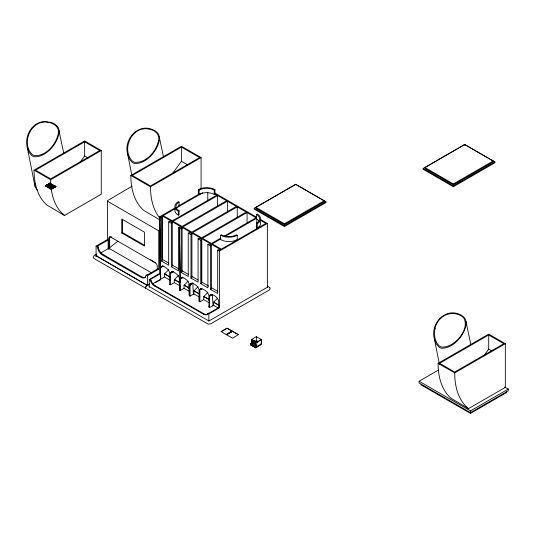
<?xml version="1.0" encoding="UTF-8"?>
<svg xmlns="http://www.w3.org/2000/svg" width="535" height="535" viewBox="0 0 535 535"><rect width="100%" height="100%" fill="white"/><g stroke="black" fill="none" stroke-linecap="round" stroke-linejoin="round"><path stroke-width="0.8" d="M160.574 279.163L159.818 216.695L175.567 207.6M189.577 291.461L184.067 288.278L180.215 290.485L179.379 290.003L179.379 277.986C178.57 274.916 172.611 269.54 170.391 273.352L170.424 284.801M180.215 290.485L180.215 279.023C180.489 276.682 183.639 277.779 184.889 278.655C188.474 280.641 190.386 284.807 189.276 288.907C188.641 284.607 190.808 281.684 194.526 284.219C196.552 285.503 198.699 287.369 199.013 289.883L199.013 301.339L199.903 301.82L203.708 299.62L209.172 302.777M190.085 296.149L189.196 295.674L189.196 284.219L189.276 288.907M192.018 283.423L190.039 284.573L192.68 283.155L190.032 284.687L190.032 296.156L193.891 293.949L199.394 297.132M199.883 301.807L199.849 289.803C200.953 287.917 203.621 289.408 204.972 290.278C210.91 293.588 208.911 301.573 208.837 307.01L208.864 306.996M218.654 307.752L218.654 301.225C218.333 297.801 211.94 292.13 209.593 295.982L209.62 307.431M155.351 282.701L160.366 279.805L159.818 216.695L161.517 217.678L162.466 217.13L162.466 260.525L161.517 261.067L161.517 217.678M213.024 306.053L212.315 294.397L209.593 295.982L208.837 300.195L209.593 295.982L212.234 294.444L209.593 295.862L212.241 294.337M169.669 284.366L169.642 272.924C169.294 270.309 167.027 268.389 164.887 267.105C162.653 264.31 157.163 269.459 163.222 266.156M170.411 273.091L173.059 271.559L170.391 273.352M256.446 345.57L255.576 344.981A1.15 0.662 60 0 1 256.706 345.851L251.824 343.009M251.871 343.062L251.798 344.192L251.798 339.397L256.78 342.273L261.354 339.638L261.354 343.477L256.78 346.988L251.724 344.152L251.644 339.397L256.365 336.669L261.501 339.638L261.501 344.433L255.65 347.817L250.514 344.848L250.514 343.891L251.724 343.276L250.514 343.891M160.574 271.459L160.366 279.805M35.076 183.839L35.176 186.989L37.51 190.473M208.844 299.874L209.593 295.982L212.315 294.444M255.556 346.847L256.78 346.198L255.222 347.088M435.142 328.236C433.865 334.188 434.413 341.41 439.141 345.757A10.76 8.48 -85.1 0 0 441.335 347.001C453.272 348.573 470.044 330.182 464.019 318.419A16.197 11.168 -12.3 0 0 456.128 313.911C446.625 311.698 436.861 318.806 435.149 328.222M189.29 287.71L190.032 284.687L192.754 283.115L193.469 294.765M189.597 286.265L190.032 284.687L192.754 283.155M189.276 287.375L190.032 284.687M96.654 254.098C95.136 254.339 91.759 256.967 94.033 258.519L208.222 324.15L210.803 323.755L269.339 289.957L270.101 289.067L269.821 287.73M251.002 344.674L255.543 346.907M208.844 313.263L208.804 313.249A1.097 0.635 60 0 0 208.182 313.376L207.54 313.851A6.407 3.698 60 0 1 203.855 314.426L154.528 285.957A6.407 3.698 60 0 1 150.556 280.949L150.462 280.688A1.11 0.642 60 0 0 149.76 279.792L149.245 279.491L149.245 287.422M208.182 313.376L208.088 313.53A6.407 3.698 60 0 1 207.948 313.731M107.488 200.652L132.098 186.187M79.735 162.707L84.65 155.986L84.65 141.815L99.757 150.536L50.658 178.877L35.551 170.157L84.65 141.815M172.604 173.38L181.452 161.282L181.452 147.112L199.575 157.578L150.482 185.926L132.352 175.46L181.452 147.112M484.289 355.193L488.709 349.148L488.709 334.977L503.816 343.697L454.723 372.039L439.616 363.318L488.709 334.977M169.99 277.103L164.526 273.947L168.645 269.794M179.813 282.774L174.357 279.624L178.476 275.471M189.604 288.425L184.087 285.242L188.206 281.089M199.421 294.089L193.911 290.913L198.03 286.76M209.192 299.734L203.735 296.584L207.854 292.431M219.009 305.405L213.552 302.255L217.671 298.102M109.568 247.752L118.081 241.064M251.798 344.105L252.995 343.169M254.794 341.758L256.365 340.594L257.79 341.417M34.039 170.157L84.65 140.939L101.269 150.536L101.269 194.225L64.481 215.465L46.919 205.072A82.952 47.889 -60 0 1 34.039 170.157L50.658 179.753A82.952 47.889 -60 0 0 50.745 183.431M50.658 179.753L101.269 150.536M56.014 186.621L50.043 183.09L45.248 185.859L51.213 189.39L56.014 186.534L51.213 189.303M50.725 183.986L49.855 183.398L45.435 186.033L49.227 183.846M46.719 186.013L46.799 185.578A1.07 0.615 0 0 1 46.799 184.702L46.719 185.05A1.177 0.675 0 0 0 46.719 186.013L46.799 185.966A1.07 0.615 0 0 1 46.799 185.097L46.799 184.702M50.457 183.853L50.457 183.458A1.07 0.615 0 0 0 48.953 183.458L48.953 183.853A1.07 0.615 0 0 1 50.457 183.853L50.537 183.806A1.177 0.675 0 0 0 48.872 183.806M50.725 183.9L46.304 186.534M51.708 184.548L50.838 183.96L46.418 186.601M51.708 184.461L47.287 187.103M52.691 185.117L51.821 184.528L47.401 187.17M52.691 185.03L48.27 187.671M53.674 185.685L52.804 185.097L48.384 187.732M53.674 185.598L49.253 188.233M54.65 186.254L53.781 185.665L49.367 188.3M50.952 188.059L51.026 188.019A1.07 0.615 0 0 0 52.537 188.019L52.611 188.454A1.177 0.675 0 0 1 50.952 188.454L50.952 188.059A1.177 0.675 0 0 0 52.611 188.059M54.764 185.859L54.69 185.899A1.07 0.615 0 0 1 54.69 186.775L54.69 187.17A1.07 0.615 0 0 0 54.69 186.294L55.633 186.815L54.764 185.859A1.177 0.675 0 0 1 54.764 186.815L54.69 186.775M54.65 186.167L50.236 188.801M160.099 220.079L143.721 210.369A82.952 47.889 -60 0 1 130.841 175.46L181.452 146.236L201.086 157.578L201.086 188.902M130.841 175.46L150.482 186.795L201.086 157.578M101.108 252.774L108.157 248.701L108.913 249.143L108.913 238.236L109.668 237.801A2.668 1.545 60 0 1 110.056 236.697M108.913 238.236A2.668 1.545 60 0 1 110.799 237.145L111.554 236.711M149.599 284.085L147.433 285.336L96.073 255.683L96.073 246.087L107.401 239.546L108.157 239.981L108.157 248.701M96.073 246.087L96.828 246.521L108.157 239.981M121.753 233.006L144.41 246.087L144.41 232.13L121.753 219.049L121.753 233.006L122.508 232.571L144.544 245.291M107.401 239.546L107.401 201.167L158.761 230.826L158.761 269.199L158.006 268.764L146.677 275.304A1.17 0.675 60 0 0 145.888 275.532A6.407 3.698 60 0 1 141.394 277.484L102.111 254.807A6.407 3.698 60 0 1 97.738 248.4L97.637 247.758L98.393 247.317A1.164 0.675 60 0 0 97.584 246.087M178.436 205.948L199.194 193.964M161.517 261.067L168.692 265.213L168.692 221.818L169.642 221.269L170.591 221.818L171.528 221.276L162.459 216.04L161.523 216.581L162.466 217.13M202.752 192.781L163.215 215.605L172.283 220.835L216.849 195.108L214.756 193.897M95.772 256.553L97.203 255.73M108.913 249.143L109.668 248.701L151.512 272.863M102.111 254.807L102.867 254.372L142.149 277.05A6.407 3.698 60 0 0 145.741 277.076M198.345 189.657L199.1 190.092A10.68 6.166 0 0 1 214.207 190.092L214.956 189.657L214.956 194.018L214.207 194.452A10.68 6.166 0 0 0 199.1 194.452L198.345 194.018L198.345 189.657A11.75 6.781 0 0 1 214.956 189.657M178.322 211.245L179.078 210.81A10.68 6.166 0 0 1 179.078 202.09L178.322 201.648A11.75 6.781 0 0 0 178.322 211.245L178.322 215.17L179.078 214.736L179.078 210.81M171.34 223.342L171.34 266.738L178.516 270.884L178.516 227.489L179.466 226.94L180.328 227.442L181.265 226.9L172.283 221.711L171.34 222.252L172.283 222.801L171.34 223.342L168.692 221.818M217.605 195.542L173.039 221.276L182.02 226.459L226.593 200.732L217.605 195.542L217.605 206.296M158.761 230.826L160.192 229.996M181.158 229.013L181.158 272.409L188.253 276.508L188.253 233.113L189.203 232.564L190.146 233.106L191.089 232.564L182.101 227.382L181.158 227.923L182.107 228.465L181.158 229.013L178.516 227.489M227.422 201.213L182.856 226.94L191.844 232.13L236.41 206.396L227.422 201.213L227.422 211.96M190.975 234.684L190.975 278.08L198.07 282.172L198.07 238.784L199.02 238.236L199.963 238.777L200.906 238.236L191.918 233.046L190.982 233.588L191.925 234.136L190.975 234.684L188.253 233.113M237.246 206.885L192.68 232.611L201.662 237.801L246.227 212.067L237.246 206.885L237.246 217.631M254.178 208.242L295.721 184.261L325.935 201.702L325.935 202.578L284.393 226.559L254.178 209.118L254.178 208.242L284.393 225.69L325.935 201.702M255.991 207.373L295.721 184.435L324.123 200.832L324.123 201.702L284.393 224.64L255.991 208.242L255.991 207.373L284.393 223.77L324.123 200.832M200.712 283.697L207.894 287.843L207.894 244.448L208.837 243.9L209.787 244.448L210.723 243.906L201.742 238.717L200.799 239.259L201.662 239.76L201.662 283.149L200.712 283.697L200.712 240.309L198.07 238.784M224.419 235.995L256.051 217.738L247.063 212.549L202.498 238.282L211.479 243.465L220.828 238.075M200.712 240.309L201.662 239.76M141.394 277.484L142.149 277.05M160.841 266.825L162.158 266.055M160.707 267.039L162.092 266.162M160.66 267.159L162.647 266.015M160.62 267.286L162.607 266.142M160.594 267.42L162.58 266.276M160.58 267.56L163.222 266.035M146.677 275.304L147.433 275.739L158.761 269.199M220.627 235.233L221.383 234.791A10.68 6.166 0 0 0 236.49 234.791L237.239 235.233L237.239 239.593A11.75 6.781 0 0 1 220.627 239.593L220.627 235.233A11.75 6.781 0 0 0 237.239 235.233M256.506 214.515L257.261 214.08A11.75 6.781 0 0 1 257.261 223.67L257.261 228.037L256.506 227.596L256.506 223.235A10.68 6.166 0 0 0 256.506 214.515L256.506 218.875A10.68 6.166 0 0 1 259.268 221.644M149.245 279.491L159.818 273.385L160.366 273.699L149.76 279.792M171.34 266.738L172.283 266.189L172.283 221.711M210.536 245.973L210.536 289.368L217.712 293.514L217.712 250.119L218.661 249.571L219.604 250.119L220.547 249.577L211.479 244.341L210.536 244.883L211.486 245.431L210.536 245.973L207.894 244.448M220.861 238.924L212.234 243.906L221.303 249.136L265.868 223.409L260.291 220.186M225.175 236.437L256.807 218.173L256.807 223.135M150.462 280.688L151.01 280.373A1.11 0.642 60 0 0 150.382 279.517L150.342 279.491M149.807 284.052L147.058 285.643A2.133 1.23 -60 0 0 145.547 288.258M170.658 272.489L172.644 271.345M170.585 272.596L172.571 271.446M170.478 272.83L172.511 271.559M170.444 272.957L173.086 271.426M170.398 273.231L173.046 271.706M152.421 283.965L164.506 276.983L169.969 280.139M154.528 285.957L155.076 285.637L204.403 314.119A6.407 3.698 60 0 0 207.787 313.911M181.158 272.409L182.107 271.86L182.101 227.382M217.712 250.119L219.41 251.102L267.373 223.409L267.373 287.168M180.556 278.066L181.967 277.217M180.409 278.267L181.8 277.397M180.302 278.494L182.335 277.23M180.262 278.621L182.248 277.478M180.235 278.762L182.876 277.23M180.215 278.902L182.863 277.371L180.215 279.023M179.793 285.81L174.33 282.661L170.525 284.861L169.582 284.312M190.975 278.08L191.925 277.531L191.918 233.046M190.226 283.931L191.55 283.169M190.119 284.165L191.49 283.282M190.079 284.292L192.065 283.149M190.052 284.426L192.038 283.282M200.204 289.268L201.528 288.505M200.036 289.455L201.441 288.592M199.909 289.669L201.889 288.525M199.849 289.803L201.842 288.639M210.536 289.368L211.486 288.82L211.479 244.341M423.158 168.438L464.708 144.45L494.915 161.891L494.915 162.767L453.372 186.748L423.158 169.307L423.158 168.438L453.372 185.879L494.915 161.891M424.977 167.562L464.708 144.624L493.103 161.022L493.103 161.891L453.372 184.829L424.977 168.438L424.977 167.562L453.372 183.96L493.103 161.022M209.854 295.119L211.178 294.357M209.727 295.34L211.111 294.464M209.68 295.454L210.997 294.691M209.64 295.587L211.626 294.437M209.613 295.721L211.592 294.578M218.307 308.046L213.532 305.291L209.72 307.491L208.777 306.943M203.855 314.433L204.403 314.105M207.633 313.691A1.097 0.635 60 0 1 208.329 313.604L218.868 307.478L219.41 307.792L219.41 251.102M208.329 313.604L208.837 313.898L219.41 307.792M267.6 287.121L208.911 321.007L149.171 286.513M221.189 331.546L227.061 328.162L232.21 331.218L226.345 334.609L221.189 331.633L227.061 328.249L232.21 331.218M226.312 334.542L232.25 331.118M226.165 334.803L232.404 331.205M232.404 331.332L226.532 334.716L232.504 338.167L238.376 334.689L232.404 331.245L238.376 334.689M253.082 341.183L255.422 342.447L255.422 343.844M254.968 341.925L253.008 340.882L253.008 342.627L253.155 340.795L255.081 341.905M250.514 344.848L252.466 343.724M251.116 344.761L255.242 347.034M255.576 343.931L255.576 342.273M261.501 339.638L256.78 342.36L251.644 339.397M438.105 363.318L488.709 334.101L505.328 343.697L505.328 387.387L468.546 408.626L450.985 398.234A82.952 47.889 -60 0 1 438.105 363.318L454.723 372.915A82.952 47.889 -60 0 0 467.603 407.83L468.546 408.626M504.632 386.986L508.25 389.079L508.25 390.817L470.486 412.625L419.119 382.973L419.119 381.228L438.359 370.12M454.723 372.915L505.328 343.697M419.119 381.228L470.486 410.88L508.25 389.079M420.784 384.712L470.486 413.408L506.591 392.563L506.591 391.399M45.254 121.592C32.508 121.351 24.403 135.449 27.185 146.998L35.022 186.367M231.448 331.573L231.842 331.74M229.956 332.83L229.562 332.663L229.936 332.837M227.736 333.713L228.124 333.887L227.763 333.713M45.268 121.592L51.24 122.468A16.926 11.416 -10.2 0 1 57.105 126.073A16.986 11.71 -12.3 0 1 58.409 127.992L63.718 153.11M181.452 161.282L187.725 164.907M488.709 349.148L491.591 350.806M214.963 193.148L256.606 217.19M260.197 219.263L267.373 223.409M256.506 223.235L257.261 223.67M84.65 155.986L88.248 158.059M267.44 285.951L269.874 287.823M51.026 188.019L51.026 188.407A1.07 0.615 0 0 0 52.537 188.407L52.611 188.454M168.739 263.06L162.459 259.435L162.459 216.04M172.283 265.099L179.192 269.092M182.101 270.77L188.32 274.361M191.918 276.441L198.144 280.032M208.65 286.098L201.742 282.112L201.742 238.717M211.479 287.73L217.758 291.354M110.799 237.145L155.364 262.879A2.668 1.545 60 0 1 157.257 266.149L157.257 269.265M164.506 276.983L164.506 273.713L169.969 276.869M174.33 282.661L174.33 279.39L179.793 282.54M184.067 288.278L184.067 285.008L189.577 288.191M193.891 293.949L193.891 290.679L199.394 293.862M203.708 299.62L203.708 296.35L209.172 299.5M213.532 305.291L213.532 302.021L218.989 305.171M179.379 284.68L179.921 284.995L179.921 290.318M199.849 296.504L199.308 296.189L199.308 301.506M255.991 340.815L258.124 342.046M255.496 342.32L255.576 344.105L253.008 342.627M253.082 342.581L255.496 343.978M95.772 255.683L147.285 285.423L146.978 285.596A2.133 1.23 -60 0 0 145.473 288.211M251.196 344.721L250.841 344.493M150.689 259.709L155.364 262.879M64.481 215.465L63.538 214.662A82.952 47.889 -60 0 1 51.333 189.597M251.022 344.58L250.728 344.272M151.01 280.373L151.104 280.634A6.407 3.698 60 0 0 155.076 285.637M470.813 344.52L465.51 319.408A16.986 11.71 -12.3 0 0 464.206 317.496A16.926 11.416 -10.2 0 0 458.334 313.878C443.789 308.568 430.494 324.571 434.286 338.408L439.242 363.312M163.596 157.377L158.781 134.726A16.986 11.71 -12.3 0 0 157.477 132.814A16.926 11.416 -10.2 0 0 151.606 129.196C137.074 123.893 123.732 139.882 127.551 153.726L131.871 175.42M434.286 338.408L436.212 343.791L438.687 346.814A10.961 8.587 -87.1 0 0 440.98 348.111C453.386 349.328 466.533 333.492 466.252 321.588M127.551 153.726L129.477 159.109L131.958 162.132A10.961 8.587 -87.1 0 0 134.252 163.429C146.623 164.646 159.838 148.817 159.524 136.906M27.185 146.998L29.111 152.381L31.592 155.397A10.961 8.587 -87.1 0 0 33.886 156.701C46.271 157.899 59.459 142.123 59.151 130.179M98.393 247.317L98.493 247.966A6.407 3.698 60 0 0 102.867 254.372M189.196 284.219L189.276 294.952M470.486 410.88L470.486 413.408M464.708 144.45L464.708 145.319M453.372 183.96L453.372 184.829M453.372 185.879L453.372 186.748M284.393 223.77L284.393 224.64M284.393 225.69L284.393 226.559M256.807 227.268L256.807 228.926M256.78 342.273L256.78 346.988M256.706 346.158L256.706 347.028L255.65 347.636L250.668 344.761L250.668 343.891M256.365 336.669L256.365 340.668M255.65 346.767L255.65 347.817M247.063 212.549L247.063 223.302M230.886 331.901L230.866 332.302M228.993 332.991L228.973 333.392M227.154 334.054L227.148 334.449M214.207 190.092L214.207 194.452M208.837 313.898L208.837 321.033M207.787 192.353L207.787 200.625M199.1 190.092L199.1 194.452M179.078 202.09L179.078 206.008A10.68 6.166 0 0 0 176.316 208.777M159.818 216.695L159.818 273.385M147.433 275.739L147.433 285.336M122.508 219.31L122.508 232.571M109.668 237.801L109.668 248.701M52.537 188.019L52.537 188.407M50.35 188.868L54.764 186.227A1.177 0.675 0 0 1 54.764 187.21M48.953 183.458L48.953 183.853M46.799 185.578L46.799 185.966M160.039 218.333A82.952 47.889 -60 0 1 150.482 186.795M198.345 194.018A11.75 6.781 0 0 1 198.786 193.777M178.322 215.17A11.75 6.781 0 0 1 175.286 208.617M256.887 227.362A10.68 6.166 0 0 1 256.506 227.596M260.298 221.483A11.75 6.781 0 0 1 257.261 228.037M46.719 185.618A1.177 0.675 0 0 1 46.719 184.662M48.872 183.418A1.177 0.675 0 0 1 50.537 183.418M439.616 364.241A81.882 47.274 -60 0 1 439.616 363.318M146.637 275.097A1.17 0.675 60 0 1 147.433 274.87M96.828 246.521A1.164 0.675 60 0 1 97.637 247.758M180.135 278.949L180.135 282.754L179.379 227.99L180.135 278.949M58.576 131.898C57.038 143.286 46.478 156.521 34.24 155.591A10.76 8.48 -85.1 0 1 32.047 154.347C20.357 142.598 31.939 118.248 49.033 122.502A16.197 11.168 -12.3 0 1 56.924 127.009L58.235 129.644L58.576 131.898M158.942 138.625C157.404 150.014 146.844 163.249 134.606 162.319A10.76 8.48 -85.1 0 1 132.412 161.075C120.723 149.325 132.305 124.983 149.399 129.229A16.197 11.168 -12.3 0 1 157.29 133.737L158.601 136.378L158.942 138.625"/></g></svg>
